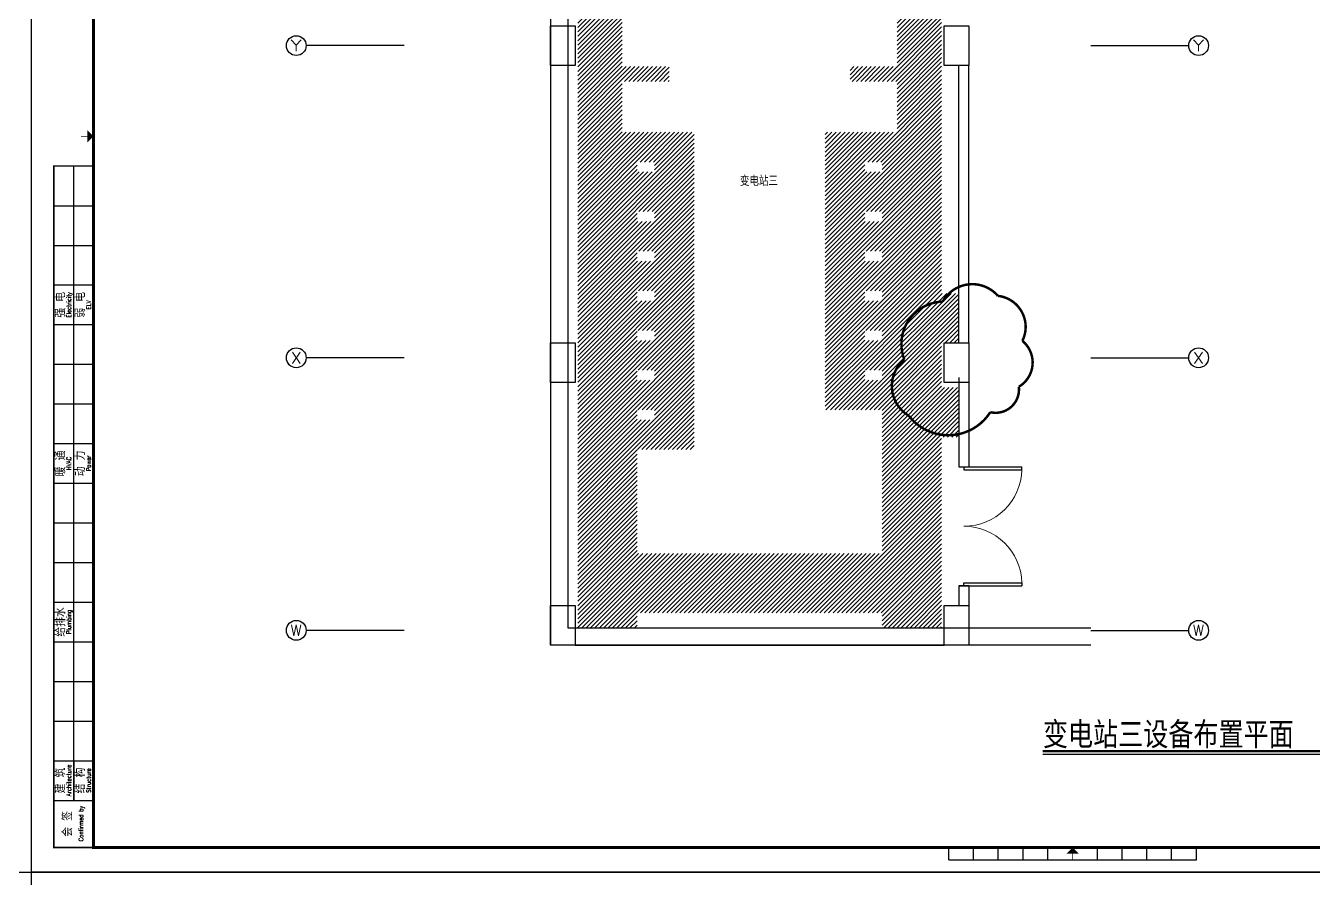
# Model space of a CAD drawing. Extents: x -1348811 to 123514, y -640545 to 749356.
# Drawn here: x -725923 to -699918, y 175366 to 192568 of the extents above; entities that cross this region are included whole.
import ezdxf
from ezdxf.enums import TextEntityAlignment as Align

# ---------------------------------------------------------------- set-up
doc = ezdxf.new("R2010")
doc.units = 0
doc.header["$LTSCALE"] = 10
doc.header["$MEASUREMENT"] = 0
doc.linetypes.add('DASH', pattern=[0.35, 0.25, -0.1])
doc.layers.get('0').update_dxf_attribs({"linetype": 'CONTINUOUS'})
for name, color, linetype in [('AXIS', 3, 'CONTINUOUS'), ('AXIS_TEXT', 7, 'CONTINUOUS'), ('COLU', 1, 'CONTINUOUS'), ('jlq', 1, 'CONTINUOUS'), ('PUB_HATCH', 9, 'CONTINUOUS'), ('STAIR', 9, 'CONTINUOUS'), ('TEXT', 7, 'CONTINUOUS'), ('TK', 7, 'CONTINUOUS'), ('wall', 8, 'CONTINUOUS'), ('WINDOW', 4, 'CONTINUOUS'), ('图框', 7, 'CONTINUOUS')]:
    doc.layers.add(name, color=color, linetype=linetype)
doc.layers.add('修改', color=161, linetype='DASH', plot=False)
doc.styles.add('_HZTXT', font='tjromans.shx', dxfattribs={"width": 0.8, "bigfont": 'tjhztxt.shx'})
doc.styles.add('_TCH_AXIS', font='COMPLEX', dxfattribs={"bigfont": 'GBCBIG'})
doc.styles.add('TKZ1', font='tjromant.shx', dxfattribs={"width": 0.7, "bigfont": 'tjhts.shx'})
doc.styles.add('TKZ2_tjkts.shx', font='tjromant.shx', dxfattribs={"bigfont": 'tjkts.shx'})

# ---------------------------------------------------------------- blocks, each defined once
blk = doc.blocks.new('TJAD_TK_A1')
for p, q in [((517.38, 385.45), (517.38, 641.45)), ((509.38, 625.45), (525.38, 625.45)), ((509.38, 609.45), (525.38, 609.45)), ((509.38, 593.45), (525.38, 593.45)), ((509.38, 577.45), (525.38, 577.45)), ((509.38, 561.45), (525.38, 561.45)), ((509.38, 545.45), (525.38, 545.45)), ((509.38, 529.45), (525.38, 529.45)), ((509.38, 513.45), (525.38, 513.45)), ((509.38, 497.45), (525.38, 497.45)), ((509.38, 481.45), (525.38, 481.45)), ((509.38, 465.45), (525.38, 465.45)), ((509.38, 449.45), (525.38, 449.45)), ((509.38, 433.45), (525.38, 433.45)), ((509.38, 417.45), (525.38, 417.45)), ((509.38, 401.45), (525.38, 401.45)), ((517.38, 401.45), (517.38, 385.45)), ((509.38, 385.45), (525.38, 385.45))]:
    blk.add_line(p, q)
at = {"layer": '图框'}
for p, q in [((1341.38, 950.45), (500.38, 950.45)), ((500.38, 356.45), (500.38, 950.45)), ((1341.38, 356.45), (1341.38, 950.45)), ((870.88, 361.45), (870.88, 366.45)), ((880.88, 361.45), (880.88, 366.45)), ((890.88, 361.45), (890.88, 366.45)), ((900.88, 361.45), (900.88, 366.45)), ((910.88, 361.45), (910.88, 366.45)), ((930.88, 361.45), (930.88, 366.45)), ((940.88, 361.45), (940.88, 366.45)), ((950.88, 361.45), (950.88, 366.45)), ((960.88, 361.45), (960.88, 366.45)), ((970.88, 361.45), (970.88, 366.45)), ((870.88, 361.45), (970.88, 361.45)), ((500.38, 356.45), (1341.38, 356.45))]:
    blk.add_line(p, q, dxfattribs=at)
at = {"layer": '图框', "const_width": 1.2}
blk.add_lwpolyline([(1331.38, 940.45), (525.38, 940.45), (525.38, 366.45), (1331.38, 366.45)], close=True, dxfattribs=at)
at = {"layer": '图框'}
for points, const_width in [([(522.88, 653.45), (520.38, 653.45)], 0.3), ([(525.38, 366.45), (509.38, 366.45), (509.38, 641.45), (525.38, 641.45)], 0.6), ([(920.88, 363.95), (920.88, 361.45)], 0.3)]:
    blk.add_lwpolyline(points, dxfattribs=dict(at, const_width=const_width))
for points in [[(522.88, 650.95), (522.88, 655.95), (525.38, 653.45)], [(918.38, 363.95), (923.38, 363.95), (920.88, 366.45)]]:
    blk.add_solid(points, dxfattribs=at)
at = {"style": 'TKZ2_tjkts.shx'}
for s, p in [('强 电', (512.17, 585.45)), ('弱 电', (520.17, 585.45)), ('暖 通', (512.17, 521.45)), ('动 力', (520.17, 521.45)), ('给排水', (512.17, 457.45)), ('建 筑', (512.17, 393.45)), ('结 构', (520.17, 393.45)), ('会 签', (515, 375.95))]:
    blk.add_text(s, height=3.6, rotation=90, dxfattribs=at).set_placement(p, align=Align.MIDDLE_CENTER)
at = {"style": 'TKZ2_tjkts.shx', "width": 0.8}
for s, p in [('Electricity', (515.4, 585.45)), ('ELV', (523.4, 585.45)), ('HVAC', (515.4, 521.45)), ('Power', (523.4, 521.45)), ('Plumbing', (515.4, 457.45)), ('Architecture', (515.4, 393.45)), ('Structure', (523.4, 393.45)), ('Confirmed by', (520.33, 376.06))]:
    blk.add_text(s, height=1.8, rotation=90, dxfattribs=at).set_placement(p, align=Align.MIDDLE_CENTER)
blk = doc.blocks.new('TJAD_图框_A1')
at = {"layer": '图框'}
blk.add_blockref('TJAD_TK_A1', (0, 0), dxfattribs=at)
blk = doc.blocks.new('$DorLib2D$00000002')
for p, q in [((-0.5, 0), (-0.5, 0.4875)), ((-0.475, 0.4875), (-0.5, 0.4875)), ((-0.475, 0), (-0.475, 0.4875)), ((0.475, 0), (0.475, 0.4875)), ((0.475, 0.4875), (0.5, 0.4875)), ((0.5, 0), (0.5, 0.4875)), ((-0.5, 0), (-0.475, 0)), ((0.5, 0), (0.475, 0))]:
    blk.add_line(p, q)
at = {"lineweight": 13}
for centre, start, end in [((-0.4875, 0), 0, 88.53072), ((0.4875, 0), 91.46928, 180)]:
    blk.add_arc(centre, 0.4875, start, end, dxfattribs=at)

msp = doc.modelspace()

# ---------------------------------------------------------------- hatches: boundary and pattern name
at = {"layer": 'PUB_HATCH'}
h = msp.add_hatch(dxfattribs=at)
h.set_pattern_fill('ANSI31,_O', color=256, scale=500)
h.set_pattern_definition([(45, (0, 0), (-44.194174, 44.194174), [])])
h.paths.add_polyline_path([(-712424, 197218.2), (-713874, 197218.2), (-713874, 197418.2), (-713049, 197418.2), (-713049, 198618.2), (-713874, 198618.2), (-713874, 200261.7), (-710303.9, 200261.7), (-710303.9, 199361.8), (-709653.9, 199361.8), (-709303.9, 199361.8), (-709303.9, 200661.7), (-714774, 200661.7), (-714774, 180418.2), (-713574, 180418.2), (-713574, 180718.2), (-708624, 180718.2), (-708624, 180418.2), (-707424, 180418.2), (-707424, 184268.2), (-707074, 184268.2), (-707074, 185268.2), (-707424, 185268.2), (-707424, 186168.2), (-707074, 186168.2), (-707074, 187168.2), (-707424, 187168.2), (-707424, 192718.2), (-707074, 192718.2), (-707074, 193618.2), (-713874, 193618.2), (-713874, 193818.2), (-712424, 193818.2)])
h.paths.add_polyline_path([(-713874, 196018.2), (-713874, 196218.2), (-713449, 196218.2), (-713449, 196018.2)], flags=16)
h.paths.add_polyline_path([(-713874, 195618.2), (-713449, 195618.2), (-713449, 195418.2), (-713874, 195418.2)], flags=16)
h.paths.add_polyline_path([(-713874, 196618.2), (-713874, 196818.2), (-713449, 196818.2), (-713449, 196618.2)], flags=16)
h.paths.add_polyline_path([(-713874, 195018.2), (-713449, 195018.2), (-713449, 194818.2), (-713874, 194818.2)], flags=16)
h.paths.add_polyline_path([(-713874, 194418.2), (-713449, 194418.2), (-713449, 194218.2), (-713874, 194218.2)], flags=16)
h.paths.add_polyline_path([(-713874, 198018.2), (-713874, 198218.2), (-713449, 198218.2), (-713449, 198018.2)], flags=16)
h.paths.add_polyline_path([(-713874, 192718.2), (-708324, 192718.2), (-708324, 191743.2), (-709274, 191743.2), (-709274, 191443.2), (-708324, 191443.2), (-708324, 190418.2), (-709774, 190418.2), (-709774, 184818.2), (-708624, 184818.2), (-708624, 181918.2), (-713574, 181918.2), (-713574, 184018.2), (-712424, 184018.2), (-712424, 190418.2), (-713874, 190418.2), (-713874, 191443.2), (-712924, 191443.2), (-712924, 191743.2), (-713874, 191743.2)], flags=17)
h.paths.add_polyline_path([(-709903.9, 199761.8), (-709903.9, 200261.7), (-709703.9, 200261.7), (-709703.9, 199761.8)], flags=16)
h.paths.add_polyline_path([(-713574, 189818.2), (-713224, 189818.2), (-713224, 189618.2), (-713574, 189618.2)], flags=16)
h.paths.add_polyline_path([(-713574, 188818.2), (-713224, 188818.2), (-713224, 188618.2), (-713574, 188618.2)], flags=16)
h.paths.add_polyline_path([(-713574, 188018.2), (-713224, 188018.2), (-713224, 187818.2), (-713574, 187818.2)], flags=16)
h.paths.add_polyline_path([(-708973.9, 189818.2), (-708623.9, 189818.2), (-708623.9, 189618.2), (-708973.9, 189618.2)], flags=16)
h.paths.add_polyline_path([(-713574, 187218.2), (-713224, 187218.2), (-713224, 187018.2), (-713574, 187018.2)], flags=16)
h.paths.add_polyline_path([(-708973.9, 188818.2), (-708623.9, 188818.2), (-708623.9, 188618.2), (-708973.9, 188618.2)], flags=16)
h.paths.add_polyline_path([(-713574, 186418.2), (-713224, 186418.2), (-713224, 186218.2), (-713574, 186218.2)], flags=16)
h.paths.add_polyline_path([(-708973.9, 188018.2), (-708623.9, 188018.2), (-708623.9, 187818.2), (-708973.9, 187818.2)], flags=16)
h.paths.add_polyline_path([(-708973.9, 187218.2), (-708623.9, 187218.2), (-708623.9, 187018.2), (-708973.9, 187018.2)], flags=16)
h.paths.add_polyline_path([(-713574, 185618.2), (-713224, 185618.2), (-713224, 185418.2), (-713574, 185418.2)], flags=16)
h.paths.add_polyline_path([(-708973.9, 186418.2), (-708623.9, 186418.2), (-708623.9, 186218.2), (-708973.9, 186218.2)], flags=16)
h.paths.add_polyline_path([(-713574, 184818.2), (-713224, 184818.2), (-713224, 184618.2), (-713574, 184618.2)], flags=16)
h.paths.add_polyline_path([(-708973.9, 185618.2), (-708623.9, 185618.2), (-708623.9, 185418.2), (-708973.9, 185418.2)], flags=16)
h.paths.add_polyline_path([(-711609.3, 188489.9), (-710908.2, 188489.9), (-710908.2, 188782.8), (-711609.3, 188782.8)], flags=24)

# ---------------------------------------------------------------- linework, layer by layer
at = {"layer": 'AXIS'}
for p, q in [((-718280.8, 192168.2), (-720258.8, 192168.2)), ((-704412.3, 192168.2), (-702434.3, 192168.2)), ((-718280.8, 185868.2), (-720258.8, 185868.2)), ((-704412.3, 185868.2), (-702434.3, 185868.2)), ((-718280.8, 180368.2), (-720258.8, 180368.2)), ((-704412.3, 180368.2), (-702434.3, 180368.2))]:
    msp.add_line(p, q, dxfattribs=at)
for centre in [(-720458.8, 192168.2), (-702234.3, 192168.2), (-720458.8, 185868.2), (-702234.3, 185868.2), (-720458.8, 180368.2), (-702234.3, 180368.2)]:
    msp.add_circle(centre, 200, dxfattribs=at)
at = {"layer": 'COLU'}
for points in [[(-715324, 192568.2), (-714824, 192568.2), (-714824, 191768.2), (-715324, 191768.2)], [(-707374, 192568.2), (-706874, 192568.2), (-706874, 191768.2), (-707374, 191768.2)], [(-715324, 186168.2), (-714824, 186168.2), (-714824, 185368.2), (-715324, 185368.2)], [(-707374, 186168.2), (-706874, 186168.2), (-706874, 185368.2), (-707374, 185368.2)], [(-715324, 180868.2), (-714824, 180868.2), (-714824, 180068.2), (-715324, 180068.2)], [(-707374, 180868.2), (-706874, 180868.2), (-706874, 180068.2), (-707374, 180068.2)]]:
    msp.add_lwpolyline(points, close=True, dxfattribs=at)
at = {"layer": 'jlq'}
for p, q in [((-715324, 200711.8), (-715324, 180068.2)), ((-714974, 200711.8), (-714974, 180418.2)), ((-714974, 180418.2), (-704412.3, 180418.2)), ((-704412.3, 180068.2), (-715324, 180068.2))]:
    msp.add_line(p, q, dxfattribs=at)
at = {"layer": 'TK'}
msp.add_line((-705382.9, 177869), (-698974.1, 177869), dxfattribs=at)
at = {"layer": 'TK', "const_width": 50}
msp.add_lwpolyline([(-705382.9, 177929), (-698974.1, 177929)], dxfattribs=at)
at = {"layer": 'wall', "linetype": 'ByBlock'}
for p, q in [((-707074, 186168.2), (-707074, 191768.2)), ((-706874, 186168.2), (-706874, 191768.2)), ((-707074, 185468.2), (-707074, 183668.2)), ((-706874, 185468.2), (-706874, 183668.2)), ((-707074, 183668.2), (-706874, 183668.2)), ((-707074, 181268.2), (-706874, 181268.2)), ((-706874, 181268.2), (-707074, 181268.2)), ((-707074, 181268.2), (-707074, 180868.2)), ((-706874, 181268.2), (-706874, 180768.2)), ((-714824, 180068.2), (-707374, 180068.2))]:
    msp.add_line(p, q, dxfattribs=at)
at = {"layer": '修改', "const_width": 50}
msp.add_lwpolyline([(-706440.6, 184770.6, 0.5205671), (-705864.7, 185283.3, 0.5205671), (-705792.7, 186209.8, 0.5205671), (-706287.7, 187118.3, 0.5205671), (-707403.5, 187001.3, 0.5205671), (-708177.3, 185832, 0.5205671), (-708087.4, 184698.6, 0.5205671)], format="xyb", close=True, dxfattribs=at)

# ---------------------------------------------------------------- block references
at = {"layer": 'STAIR', "xscale": 50, "yscale": 50, "zscale": 50}
for p in [(-792873.1, 157664.6), (-750823.1, 157664.6), (-750823.1, 127964.6)]:
    msp.add_blockref('TJAD_图框_A1', p, dxfattribs=at)
at = {"layer": 'WINDOW', "linetype": 'ByBlock', "xscale": 2400, "yscale": 2400, "zscale": 2400, "rotation": 269.9999999999889}
msp.add_blockref('$DorLib2D$00000002', (-706974, 182468.2), dxfattribs=at)

# ---------------------------------------------------------------- texts
at = {"layer": 'AXIS_TEXT', "style": '_TCH_AXIS'}
for s, width, p, p2 in [('Y', 1.105263, (-720571.9, 192055), (-720345.7, 192055)), ('Y', 1.105263, (-702347.5, 192055), (-702121.2, 192055)), ('X', 1.166667, (-720571.9, 185755), (-720345.7, 185755)), ('X', 1.166667, (-702347.5, 185755), (-702121.2, 185755)), ('W', 0.954545, (-720571.9, 180255), (-720345.7, 180255)), ('W', 0.954545, (-702347.5, 180255), (-702121.2, 180255))]:
    msp.add_text(s, height=226.3, dxfattribs=dict(at, width=width)).set_placement(p, p2, align=Align.FIT)
at = {"layer": 'TEXT', "style": '_HZTXT', "width": 0.8}
msp.add_text('变电站三', height=200, dxfattribs=at).set_placement((-711498.1, 189335.9))
at = {"layer": 'TK', "style": 'TKZ1'}
msp.add_text('变电站三设备布置平面', height=533.33, dxfattribs=at).set_placement((-705378.7, 177989.1))

doc.saveas('drawing.dxf')
